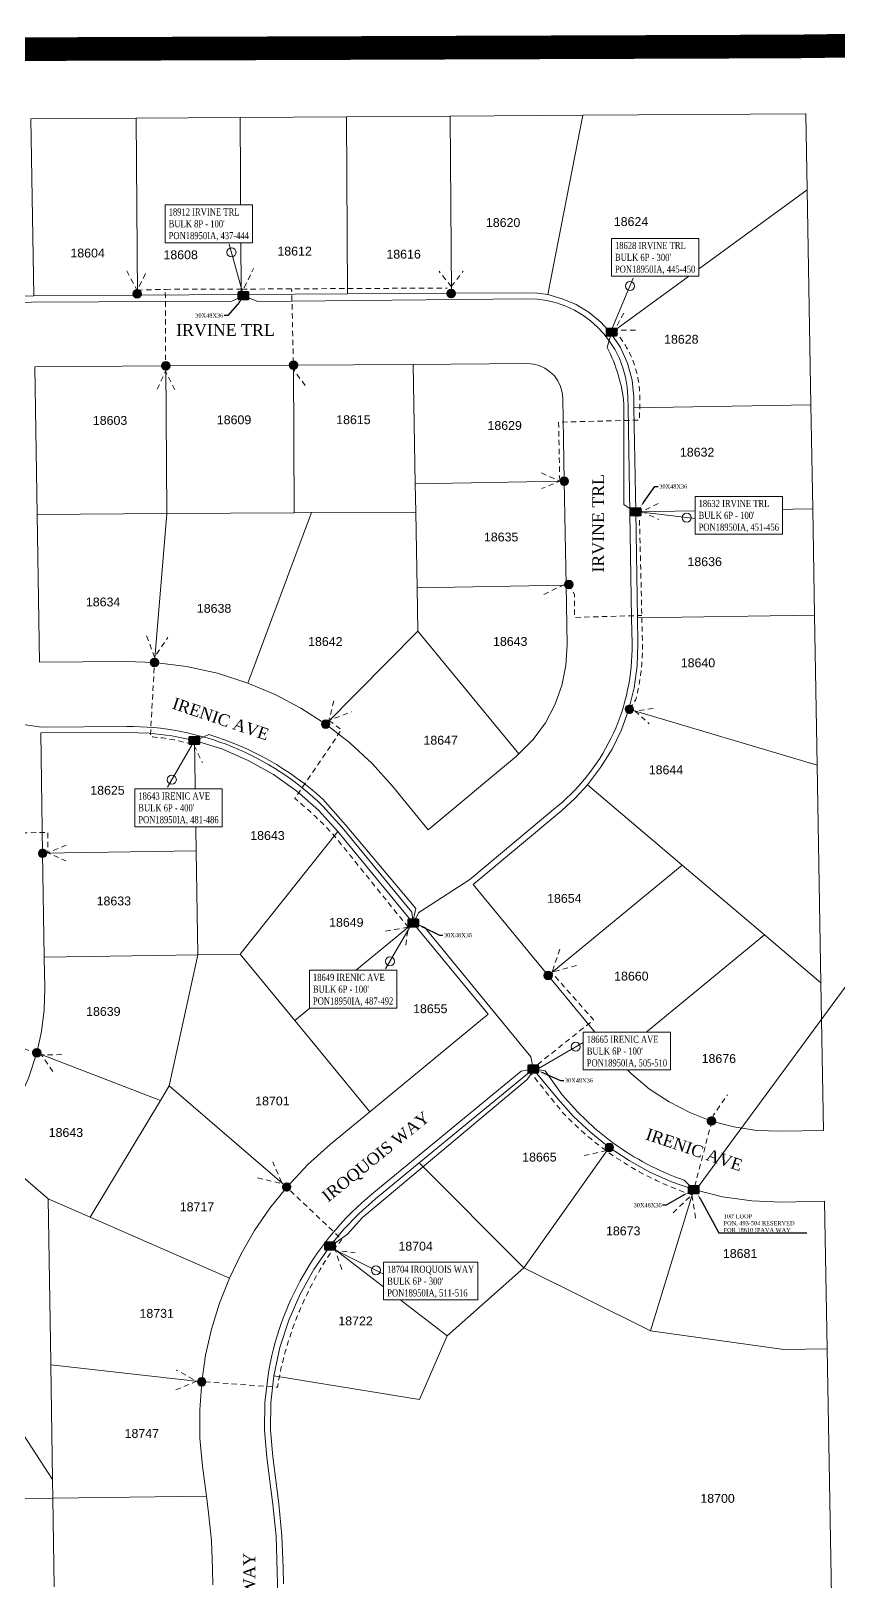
# Model space of a CAD drawing. Header units: feet. Extents: x 865220 to 2821149, y -2240498 to 944432.
# Drawn here: x 2816992 to 2817676, y 940551 to 941864 of the extents above; entities that cross this region are included whole.
import ezdxf
from ezdxf import colors
from ezdxf.entities.mleader import LeaderData, LeaderLine
from ezdxf.enums import TextEntityAlignment as Align
from ezdxf.lldxf.tags import DXFTag
from ezdxf.math import Vec2, Vec3

# ---------------------------------------------------------------- set-up
doc = ezdxf.new("R2010")
doc.units = ezdxf.units.FT
doc.header["$LTSCALE"] = 0.015
doc.header["$MEASUREMENT"] = 0
doc.linetypes.add('DASHED', pattern=[5, 3, -2])
for name, color, linetype in [('288A', 112, '288A'), ('48F', 112, '48F'), ('48G', 112, '48G'), ('Dakota County Addresses', 7, 'Continuous'), ('Dakota County Parcels', 7, 'Continuous'), ('DETAIL', 7, 'Continuous'), ('DROP BURIED', 7, 'DASHED'), ('NOTES', 7, 'Continuous'), ('STREET NAME', 7, 'Continuous'), ('TAIL', 1, 'MST'), ('TELEPHONE STRUCT-PROP', 6, 'Continuous'), ('TERMINALS', 7, 'Continuous')]:
    doc.layers.add(name, color=color, linetype=linetype)
doc.layers.add('RUNNING LINE (UNDERGROUND)', color=10, linetype='Continuous', lineweight=40)
doc.layers.add('WORK BOUNDARY', color=110, linetype='Continuous', lineweight=40)
doc.styles.add('Dimensions 100', font='arial.ttf')
doc.styles.add('Line', font='txt.shx', dxfattribs={"height": 3})
doc.styles.add('SIMPLEX', font='times.ttf', dxfattribs={"width": 0.8})
doc.styles.get("Standard").update_dxf_attribs({"font": 'times.ttf'})
doc.styles.add('Utilities', font='arial.ttf', dxfattribs={"height": 2.5})
tags = doc.linetypes.add('288A', pattern='A,80,-5,["288A",Line,S=1.5,R=0,X=0,Y=-1.5],-24', length=109).pattern_tags.tags
tags[6] = DXFTag(74, 10)
tags = doc.linetypes.add('48F', pattern='A,80,-5,["48F",Line,S=1.5,R=0,X=0,Y=-1.5],-20', length=105).pattern_tags.tags
tags[6] = DXFTag(74, 10)
tags = doc.linetypes.add('48G', pattern='A,80,-5,["48G",Line,S=1.5,R=0,X=0,Y=-1.5],-20', length=105).pattern_tags.tags
tags[6] = DXFTag(74, 10)
tags = doc.linetypes.add('MST', pattern='A,5,-5,5,-5,["TAIL",Line,S=1.5,R=0,X=0,Y=-1.5],-20', length=40).pattern_tags.tags
tags[10] = DXFTag(74, 10)

# ---------------------------------------------------------------- blocks, each defined once
blk = doc.blocks.new('ACMAP_ANN_TEMPLATE_Dakota County Addresses')
at = {"layer": 'Dakota County Addresses', "style": 'Dimensions 100'}
blk.add_attdef('DakotaCountyAddress', text='', height=50, dxfattribs=at).set_placement((0, 0), align=Align.CENTER)
blk = doc.blocks.new('NEW HH')
at = {"ltscale": 40, "true_color": 0xffffff}
h = blk.add_hatch(color=7, dxfattribs=at)
h.dxf.hatch_style = 1
h.paths.add_polyline_path([(-0.061, -0.031, 0.414214), (-0.046, -0.046), (0.046, -0.046, 0.414214), (0.061, -0.031), (0.061, 0.031, 0.414214), (0.046, 0.046), (-0.046, 0.046, 0.414214), (-0.061, 0.031)])
at = {"layer": 'RUNNING LINE (UNDERGROUND)', "color": 6, "lineweight": 0, "const_width": 0.005, "flags": 128}
blk.add_lwpolyline([(-0.061, 0.031), (-0.061, -0.031, 0.414214), (-0.046, -0.046), (0.046, -0.046, 0.414214), (0.061, -0.031), (0.061, 0.031, 0.414214), (0.046, 0.046), (-0.046, 0.046, 0.414214)], format="xyb", close=True, dxfattribs=at)
at = {"layer": 'TELEPHONE STRUCT-PROP', "color": 18, "true_color": 0x000000, "style": 'Utilities'}
blk.add_text('HH', height=0.05, dxfattribs=at).set_placement((0, 0), align=Align.MIDDLE_CENTER)
blk = doc.blocks.new('Proposed FlowerPot')
at = {"lineweight": 5, "ltscale": 100, "true_color": 0xffffff}
h = blk.add_hatch(color=7, dxfattribs=at)
h.dxf.hatch_style = 1
h.paths.add_polyline_path([(-0.06, 0, 0.414214), (0, -0.06, 0.414214), (0.06, 0, 0.414214), (0, 0.06, 0.414214)])
at = {"lineweight": 5, "ltscale": 100}
blk.add_circle((0, 0), 0.0604, dxfattribs=at)
at = {"layer": 'RUNNING LINE (UNDERGROUND)', "color": 6, "lineweight": 5, "const_width": 0.00907, "flags": 128}
blk.add_lwpolyline([(-0.06, 0, -0.414214), (0, 0.06, -0.414214), (0.06, 0, -0.414214), (0, -0.06, -0.414214), (-0.06, 0)], format="xyb", dxfattribs=at)
at = {"color": 18, "linetype": 'ByBlock', "lineweight": 5, "ltscale": 100, "true_color": 0x000000, "style": 'Dimensions 100'}
blk.add_text('F', height=0.0744, dxfattribs=at).set_placement((-0.029, -0.037))
blk = doc.blocks.new('TERMINAL')
at = {"lineweight": 5, "ltscale": 0.5, "flags": 128}
blk.add_lwpolyline([(-0.1, -0.6), (-0.1, 44.8)], dxfattribs=at)
at = {"lineweight": 5, "ltscale": 0.5}
blk.add_circle((-0.1, 37.6), 3.83, dxfattribs=at)

msp = doc.modelspace()

# ---------------------------------------------------------------- linework, layer by layer
at = {"layer": '288A', "lineweight": 5, "ltscale": 50, "flags": 128}
msp.add_lwpolyline([(2816785.2, 939584.2), (2816794.3, 939579.2), (2816834.5, 939579.2), (2816871.5, 939577.7), (2816908.4, 939574.9), (2816945.2, 939570.8), (2816999.5, 939563.8), (2817152.5, 939544.1), (2817159.1, 939543.2), (2817190.4, 939540), (2817221.9, 939538.4), (2817253.4, 939538.5), (2817291, 939540.7), (2817353.6, 939546.4), (2817463.4, 939556.3), (2817498.6, 939558.9), (2817522.7, 939565.7), (2817517.6, 939577.7), (2817514.1, 939785), (2817510.7, 939983.5), (2817510.3, 940027.9), (2817510.7, 940059.6), (2817511, 940068.7), (2817513.3, 940156.7), (2817515.5, 940241.7), (2817517.7, 940329.8, 0.425413), (2817431.7, 940417), (2817400.7, 940416.6), (2817307.1, 940415.5), (2817202.1, 940414.2), (2817200.5, 940549.1), (2817199.2, 940589.6), (2817196.5, 940616.4), (2817191.4, 940656.1), (2817189.5, 940679.3), (2817189.8, 940702.8), (2817192.4, 940725.9, -0.182525), (2817280.3, 940879), (2817406.7, 940983.3), (2817417, 940985.3), (2817415, 940995.4), (2817382.8, 941034.6), (2817325.1, 941104.8), (2817315.6, 941108.9), (2817320, 941117.5), (2817363.3, 941145.3), (2817437.9, 941207.7, 0.226733), (2817500.7, 941344.9), (2817500.3, 941366.7), (2817497.3, 941544.6), (2817497.1, 941553.6, 0.411043), (2817411.6, 941637.1), (2817183.8, 941634.8), (2817171.6, 941639.6)], format="xyb", dxfattribs=at)
at = {"layer": '48F', "lineweight": 5, "ltscale": 50, "flags": 128}
msp.add_lwpolyline([(2817315.4, 941108.6), (2817314.3, 941117.7), (2817255.3, 941189.4), (2817238.7, 941207.6, 0.19832), (2817072.5, 941275), (2817000.5, 941274.5), (2816944.7, 941282.6), (2816947.8, 941088), (2816948.3, 941052.7, -0.417), (2816804.3, 940905.4), (2816774, 940905.2), (2816773.5, 940859.7), (2816768.4, 940850.5)], format="xyb", dxfattribs=at)
at = {"layer": '48G', "lineweight": 5, "ltscale": 50, "flags": 128}
msp.add_lwpolyline([(2817417, 940985.3), (2817427, 940983.6), (2817441.6, 940963.1), (2817454.7, 940948.4), (2817469, 940934.9), (2817484.5, 940922.6, 0.07291), (2817544.8, 940890.8), (2817553, 940882.9)], format="xyb", dxfattribs=at)
at = {"layer": 'Dakota County Parcels', "lineweight": 5}
for p, q in [((2816991.6, 941789.4), (2817080.8, 941790)), ((2816994, 941639.5), (2816991.6, 941789.4)), ((2817080.8, 941790), (2817168.8, 941790.6)), ((2817080.8, 941790), (2817081.7, 941640)), ((2817168.8, 941790.6), (2817258.8, 941791.1)), ((2817168.8, 941790.6), (2817169.7, 941640.6)), ((2817258.8, 941791.1), (2817346.7, 941791.7)), ((2817258.8, 941791.1), (2817259.7, 941641.2)), ((2817346.7, 941791.7), (2817458.9, 941792.4)), ((2817346.7, 941791.7), (2817347.7, 941641.7)), ((2817458.9, 941792.4), (2817429.3, 941640.5)), ((2817458.9, 941792.4), (2817648, 941793.6)), ((2817648, 941793.6), (2817649.1, 941729.3)), ((2817649.1, 941729.3), (2817482.8, 941607.9)), ((2817649.1, 941729.3), (2817652.2, 941547.3)), ((2817169.7, 941640.6), (2817081.7, 941640)), ((2817259.7, 941641.2), (2817169.7, 941640.6)), ((2817347.7, 941641.7), (2817259.7, 941641.2)), ((2817411.6, 941642.1), (2817347.7, 941641.7)), ((2816994, 941639.5), (2816974, 941639.3)), ((2817081.7, 941640), (2816994, 941639.5)), ((2816995, 941579.5), (2817105.8, 941580.2)), ((2816997, 941454.5), (2816995, 941579.5)), ((2817105.8, 941580.2), (2817213.9, 941580.9)), ((2817105.8, 941580.2), (2817106.6, 941455.2)), ((2817213.9, 941580.9), (2817315.3, 941581.5)), ((2817213.9, 941580.9), (2817214.6, 941455.9)), ((2817315.3, 941581.5), (2817411.9, 941582.1)), ((2817315.3, 941581.5), (2817317.1, 941480.4)), ((2817443.3, 941482.6), (2817442.1, 941552.6)), ((2817502.3, 941544.7), (2817502.1, 941553.7)), ((2817652.2, 941547.3), (2817502.3, 941544.7)), ((2817503.8, 941456.7), (2817502.3, 941544.7)), ((2817652.2, 941547.3), (2817653.7, 941459.3)), ((2817317.1, 941480.4), (2817443.3, 941482.6)), ((2817317.1, 941480.4), (2817317.5, 941456.5)), ((2817444.8, 941394.6), (2817443.3, 941482.6)), ((2817229.1, 941456), (2817317.5, 941456.5)), ((2817317.5, 941456.5), (2817318.6, 941392.4)), ((2817653.7, 941459.3), (2817503.8, 941456.7)), ((2817505.3, 941366.8), (2817503.8, 941456.7)), ((2817653.7, 941459.3), (2817655.3, 941369.3)), ((2816997, 941454.5), (2817106.6, 941455.2)), ((2816998.9, 941329.5), (2816997, 941454.5)), ((2817106.6, 941455.2), (2817096.3, 941329.1)), ((2817106.6, 941455.2), (2817214.6, 941455.9)), ((2817229.1, 941456), (2817175.3, 941311.7)), ((2817214.6, 941455.9), (2817229.1, 941456)), ((2817318.6, 941392.4), (2817444.8, 941394.6)), ((2817318.6, 941392.4), (2817319.2, 941355.7)), ((2817445.7, 941344), (2817444.8, 941394.6)), ((2817655.3, 941369.3), (2817505.3, 941366.8)), ((2817505.7, 941345), (2817505.3, 941366.8)), ((2817655.3, 941369.3), (2817657.5, 941242.3)), ((2817319.2, 941355.7), (2817241.2, 941276.9)), ((2817404.8, 941251.7), (2817319.2, 941355.7)), ((2817072.1, 941330), (2816998.9, 941329.5)), ((2817096.3, 941329.1), (2817072.1, 941330)), ((2817657.5, 941242.3), (2817497.9, 941289.5)), ((2817072.5, 941270), (2816999.9, 941269.5)), ((2817001.5, 941167.6), (2816999.9, 941269.5)), ((2817131.5, 941169.6), (2817130, 941263.1)), ((2817328.1, 941187.5), (2817402.7, 941249.9)), ((2817404.8, 941251.7), (2817402.7, 941249.9)), ((2817657.5, 941242.3), (2817660.6, 941058)), ((2817297.9, 941224.3), (2817328.1, 941187.5)), ((2817463, 941225.6), (2817543.2, 941157.6)), ((2817366.2, 941141.2), (2817441.1, 941203.8)), ((2817251.5, 941186.2), (2817168.7, 941082.2)), ((2817251.5, 941186.2), (2817315.4, 941108.6)), ((2817001.5, 941167.6), (2817131.5, 941169.6)), ((2817132.9, 941081.7), (2817131.5, 941169.6)), ((2817001.5, 941167.6), (2817002.9, 941079.6)), ((2817429.6, 941064.2), (2817543.1, 941157.6)), ((2817543.1, 941157.6), (2817543.2, 941157.6)), ((2817543.1, 941157.6), (2817612.9, 941098.5)), ((2817429.6, 941064.2), (2817366.2, 941141.2)), ((2817215, 941026), (2817315.4, 941108.6)), ((2817315.4, 941108.6), (2817378.9, 941031.4)), ((2817612.9, 941098.5), (2817486.8, 940994.7)), ((2817612.9, 941098.5), (2817660.6, 941058)), ((2817002.9, 941079.6), (2817132.9, 941081.7)), ((2817002.9, 941079.6), (2817003.3, 941053.5)), ((2817132.9, 941081.7), (2817108.7, 940970.9)), ((2817168.7, 941082.2), (2817132.9, 941081.7)), ((2817168.7, 941082.2), (2817215, 941026)), ((2817429.6, 941064.2), (2817484.1, 940998)), ((2817660.6, 941058), (2817662.8, 940933)), ((2817215, 941026), (2817278.5, 940948.8)), ((2817278.5, 940948.8), (2817378.9, 941031.4)), ((2817101.2, 940958.4), (2816996.6, 940998.7)), ((2817484.1, 940998), (2817486.8, 940994.7)), ((2817320.5, 940905.6), (2817417, 940985)), ((2817417, 940985), (2817437.8, 940959.9)), ((2817108.7, 940970.9), (2817101.2, 940958.4)), ((2817108.7, 940970.9), (2817208.2, 940885.1)), ((2817101.2, 940958.4), (2817041.7, 940859.6)), ((2817245.4, 940921.5), (2817278.5, 940948.8)), ((2817626.2, 940932.4), (2817662.8, 940933)), ((2817006.1, 940875.2), (2816954.7, 940919.7)), ((2817409.1, 940816.7), (2817481.4, 940918.6)), ((2817283.5, 940875.1), (2817320.5, 940905.6)), ((2817409.1, 940816.7), (2817320.5, 940905.6)), ((2817516.4, 940763.3), (2817553, 940882.9)), ((2817006.1, 940875.2), (2817041.7, 940859.6)), ((2817008.3, 940736.8), (2817006.1, 940875.2)), ((2817627.2, 940872.4), (2817663.8, 940873.1)), ((2817663.8, 940873.1), (2817666, 940748.1)), ((2817041.7, 940859.6), (2817159.7, 940808.1)), ((2816878.5, 940838.7), (2817009.9, 940637.5)), ((2817344, 940759.1), (2817244.9, 940835.2)), ((2817344, 940759.1), (2817409.1, 940816.7)), ((2817409.1, 940816.7), (2817516.4, 940763.3)), ((2817516.4, 940763.3), (2817629.3, 940747.5)), ((2817197.4, 940725.3), (2817202.5, 940749.4)), ((2817320.7, 940705.2), (2817344, 940759.1)), ((2817629.3, 940747.5), (2817666, 940748.1)), ((2817008.4, 940734.6), (2817008.3, 940736.8)), ((2817008.4, 940734.6), (2817136.2, 940720.2)), ((2817009.9, 940637.5), (2817008.4, 940734.6)), ((2817320.7, 940705.2), (2817197.4, 940725.3)), ((2817201.5, 940617), (2817196.4, 940656.6)), ((2817140.2, 940623.4), (2817136.9, 940648.9)), ((2817010.2, 940621.8), (2817009.9, 940637.5)), ((2816882.7, 940620.3), (2817010.2, 940621.8)), ((2817010.2, 940621.8), (2817140.2, 940623.4)), ((2817010.2, 940621.8), (2817011.4, 940546.8)), ((2817142, 940609.2), (2817140.2, 940623.4)), ((2817145.3, 940562), (2817145.5, 940548.5)), ((2817205.3, 940562.7), (2817205.5, 940549.2))]:
    msp.add_line(p, q, dxfattribs=at)
for points in [[(2817411.6, 941642.1), (2817420.5, 941641.7), (2817429.3, 941640.5)], [(2817429.3, 941640.5), (2817441.6, 941637.1), (2817453.4, 941632.1), (2817464.3, 941625.5), (2817474.2, 941617.3), (2817482.8, 941607.9)], [(2817482.8, 941607.9), (2817490.9, 941595.7), (2817496.9, 941582.4), (2817500.7, 941568.2), (2817502.1, 941553.7)], [(2817411.9, 941582.1), (2817417.1, 941581.7), (2817422.1, 941580.4), (2817426.9, 941578.3), (2817431.1, 941575.3), (2817434.9, 941571.7), (2817437.9, 941567.5), (2817440.2, 941562.8), (2817441.6, 941557.8), (2817442.1, 941552.6)], [(2817445.7, 941344), (2817444.7, 941326.7), (2817441.3, 941309.7), (2817435.4, 941293.3), (2817427.3, 941278), (2817417, 941264), (2817404.8, 941251.7)], [(2817505.7, 941345), (2817505, 941326.3), (2817502.4, 941307.7), (2817497.9, 941289.5)], [(2817175.3, 941311.7), (2817149.6, 941320), (2817123.2, 941325.8), (2817096.3, 941329.1)], [(2817241.2, 941276.9), (2817220.3, 941290.4), (2817198.3, 941302), (2817175.3, 941311.7)], [(2817497.9, 941289.5), (2817491.7, 941272.2), (2817483.7, 941255.7), (2817474.1, 941240.1), (2817463, 941225.6)], [(2817297.9, 941224.3), (2817280.6, 941243.5), (2817261.6, 941261.1), (2817241.2, 941276.9)], [(2817130, 941263.1), (2817111, 941267), (2817091.8, 941269.3), (2817072.5, 941270)], [(2817251.5, 941186.2), (2817235.1, 941204.1), (2817216.8, 941220.3), (2817196.9, 941234.4), (2817175.7, 941246.3), (2817153.3, 941255.9), (2817130, 941263.1)], [(2817463, 941225.6), (2817452.6, 941214.2), (2817441.1, 941203.8)], [(2816996.6, 940998.7), (2817000.5, 941016.8), (2817002.8, 941035.1), (2817003.3, 941053.5)], [(2816996.6, 940998.7), (2816989.5, 940977.3), (2816980.1, 940956.8), (2816968.5, 940937.5), (2816954.7, 940919.7)], [(2817486.8, 940994.7), (2817500.5, 940980.6), (2817515.6, 940968), (2817532.1, 940957.1), (2817549.6, 940948.1), (2817567.9, 940941), (2817587, 940936), (2817606.5, 940933.1), (2817626.2, 940932.4)], [(2817437.8, 940959.9), (2817451.1, 940944.9), (2817465.7, 940931.2), (2817481.4, 940918.6)], [(2817208.2, 940885.1), (2817226, 940904.1), (2817245.4, 940921.5)], [(2817481.4, 940918.6), (2817498.1, 940907.5), (2817515.7, 940897.7), (2817534, 940889.5), (2817553, 940882.9)], [(2817159.7, 940808.1), (2817169.6, 940828.7), (2817181, 940848.4), (2817193.9, 940867.3), (2817208.2, 940885.1)], [(2817553, 940882.9), (2817577.3, 940876.8), (2817602.1, 940873.3), (2817627.2, 940872.4)], [(2817244.9, 940835.2), (2817256.7, 940849.5), (2817269.6, 940862.8), (2817283.5, 940875.1)], [(2817202.5, 940749.4), (2817209.9, 940772.3), (2817219.5, 940794.4), (2817231.2, 940815.4), (2817244.9, 940835.2)], [(2817144.6, 940764.9), (2817151.3, 940786.8), (2817159.7, 940808.1)], [(2817136.2, 940720.2), (2817139.5, 940742.7), (2817144.6, 940764.9)], [(2817673.1, 940334.4), (2817671.1, 940449.2), (2817669.8, 940522.8), (2817666, 940748.1)], [(2817196.4, 940656.6), (2817194.5, 940679.5), (2817194.8, 940702.5), (2817197.4, 940725.3)], [(2817136.9, 940648.9), (2817134.7, 940672.6), (2817134.5, 940696.4), (2817136.2, 940720.2)], [(2817205.3, 940562.7), (2817204.2, 940589.9), (2817201.5, 940617)], [(2817145.3, 940562), (2817144.4, 940585.7), (2817142, 940609.2)]]:
    msp.add_lwpolyline(points, dxfattribs=at)
at = {"layer": 'DROP BURIED', "lineweight": 5, "ltscale": 100, "flags": 128}
for points in [[(2817072.8, 941660.6), (2817081.6, 941644.1), (2817089.5, 941660.2)], [(2817172.2, 941646.4), (2817180.1, 941662.5)], [(2817347.6, 941647.3), (2817337.3, 941660.3)], [(2817347.6, 941647.3), (2817357.7, 941660.4)], [(2817081.7, 941644.4), (2817105.4, 941645)], [(2817170.1, 941645.2), (2817105.4, 941645), (2817105.6, 941575.7)], [(2817170.1, 941645.2), (2817344.1, 941646.1)], [(2817223.8, 941563.5), (2817214, 941577.2), (2817212.4, 941645.4)], [(2817503.6, 941610.4), (2817485.7, 941610.4), (2817494.7, 941626.5)], [(2817098.6, 941560.4), (2817105.6, 941575.7), (2817113.7, 941559.6)], [(2817424, 941489.7), (2817439.3, 941482.6), (2817424.4, 941476.4)], [(2817522.8, 941463.7), (2817508.9, 941456.9), (2817523.5, 941450.2)], [(2817443.5, 941395.2), (2817424.2, 941385.9)], [(2817447.1, 941395.2), (2817451.8, 941386.6), (2817451.8, 941367.3), (2817509, 941368.9)], [(2817089.6, 941351.7), (2817096.3, 941333.5), (2817107.5, 941350.3)], [(2817248.2, 941296.7), (2817243.9, 941280), (2817263.1, 941287.4)], [(2817518.6, 941290.3), (2817503.3, 941287.8), (2817515.3, 941277.2)], [(2817129.8, 941258.9), (2817136.8, 941244.3)], [(2816940.7, 941089), (2816937.5, 941097.2), (2816937.1, 941184.1), (2817006, 941185.3), (2817005.8, 941168)], [(2817021.5, 941174.4), (2817005.8, 941168), (2817021.1, 941161.2)], [(2817311.1, 941105), (2817290.3, 941101.5)], [(2816941.6, 941085.6), (2816939.2, 941079.5), (2816938.5, 941043.2), (2816935, 941020), (2817000.4, 940997.1)], [(2817439.6, 941086.4), (2817432.9, 941067), (2817453.9, 941072.6)], [(2817420.8, 940988.9), (2817468.1, 941026.6), (2817433.3, 941065.9)], [(2817010.2, 940983), (2817000.3, 940997), (2817017.8, 940997.2)], [(2817183.5, 940892.9), (2817204.2, 940888), (2817196.5, 940906.5)], [(2817479.1, 940916), (2817459.8, 940911.6)], [(2817211.3, 940882), (2817255, 940840.6), (2817249.6, 940834)], [(2817254.8, 940815.4), (2817249.4, 940831.5), (2817266.3, 940829.4)], [(2817114.3, 940713.3), (2817132.1, 940720.8), (2817114.6, 940730.2)]]:
    msp.add_lwpolyline(points, dxfattribs=at)
for points in [[(2817485.7, 941610.4, -0.184759), (2817507.3, 941552.4), (2817507, 941534.3), (2817438.5, 941532.6), (2817439.4, 941482.6)], [(2817503.5, 941456.3), (2817507, 941450), (2817509.5, 941346.1, -0.065182), (2817504, 941297.8), (2817498.4, 941289.4)], [(2817096, 941324.7), (2817092.7, 941266.3, -0.049238), (2817124.9, 941260.7)], [(2817243.9, 941280), (2817254.6, 941272.2), (2817215, 941214, -0.038796), (2817248.7, 941182.2), (2817311.1, 941105), (2817308.7, 941087.4)], [(2817131.6, 940720.7), (2817200.3, 940715.7, -0.107631), (2817247.1, 940832.1)]]:
    msp.add_lwpolyline(points, format="xyb", dxfattribs=at)
at = {"layer": 'NOTES', "color": 5, "lineweight": 5, "ltscale": 50, "flags": 128}
msp.add_lwpolyline([(2817813.5, 941234), (2817557.6, 940886.4)], dxfattribs=at)
at = {"layer": 'TAIL', "lineweight": 5, "ltscale": 50, "flags": 128}
for points in [[(2817171.6, 941639.6), (2817161.7, 941634.9), (2816878.8, 941633.6), (2816864.2, 941638.7)], [(2817245.8, 940835.4), (2817259.4, 940845), (2817272.5, 940859.4), (2817411.8, 940976), (2817417.7, 940984.6)]]:
    msp.add_lwpolyline(points, dxfattribs=at)
msp.add_lwpolyline([(2817503.2, 941456.3), (2817493.8, 941463), (2817493.8, 941548, 0.095101), (2817479.6, 941595.8), (2817483, 941607.5)], format="xyb", dxfattribs=at)
at = {"layer": 'WORK BOUNDARY', "lineweight": 100, "const_width": 20}
msp.add_lwpolyline([(2817712.4, 940436.2), (2817712.4, 940737.6), (2818577.6, 940734.8), (2818625.4, 940971.1), (2819049, 940956.5), (2819161.3, 941044), (2819296.5, 941514.3), (2819391.1, 941813.9), (2818635.9, 941864.9), (2817638.1, 941850.6), (2816274.2, 941845.8), (2816268.5, 941081.9), (2813842, 941062.6)], dxfattribs=at)

# ---------------------------------------------------------------- block references
at = {"lineweight": 5}
for name, p, xscale, yscale, zscale in [('Proposed FlowerPot', (2817081.5, 941641.2), 60, 60, 30), ('NEW HH', (2817171.6, 941639.6), 80, 80, 40), ('Proposed FlowerPot', (2817347.5, 941641.5), 60, 60, 30), ('NEW HH', (2817483.3, 941608.8), 80, 80, 40), ('Proposed FlowerPot', (2817105.8, 941580.2), 60, 60, 30), ('Proposed FlowerPot', (2817213.9, 941580.9), 60, 60, 30), ('Proposed FlowerPot', (2817443.3, 941482.6), 60, 60, 30), ('NEW HH', (2817503.8, 941456.7), 80, 80, 40), ('Proposed FlowerPot', (2817447.1, 941395.2), 60, 60, 30), ('Proposed FlowerPot', (2817096.3, 941329.1), 60, 60, 30), ('Proposed FlowerPot', (2817498.4, 941289.5), 60, 60, 30), ('Proposed FlowerPot', (2817241.2, 941276.9), 60, 60, 30), ('NEW HH', (2817130, 941263.1), 80, 80, 40), ('Proposed FlowerPot', (2817001.5, 941167.6), 60, 60, 30), ('NEW HH', (2817315.4, 941108.6), 80, 80, 40), ('Proposed FlowerPot', (2817429.6, 941064.2), 60, 60, 30), ('Proposed FlowerPot', (2816996.6, 940998.7), 60, 60, 30), ('NEW HH', (2817417, 940985), 80, 80, 40), ('Proposed FlowerPot', (2817567.9, 940941), 60, 60, 30), ('Proposed FlowerPot', (2817481.4, 940918.6), 60, 60, 30), ('Proposed FlowerPot', (2817208.2, 940885.1), 60, 60, 30), ('NEW HH', (2817553, 940882.9), 80, 80, 40), ('NEW HH', (2817244.9, 940835.2), 80, 80, 40), ('Proposed FlowerPot', (2817136.2, 940720.2), 60, 60, 30)]:
    msp.add_blockref(name, p, dxfattribs=dict(at, xscale=xscale, yscale=yscale, zscale=zscale))
at = {"layer": 'Dakota County Addresses', "lineweight": 5, "xscale": 0.15, "yscale": 0.15, "zscale": 0.15}
for p, values in [((2817499.8, 941698.6), {'DakotaCountyAddress': '18624'}), ((2817391.5, 941697.8), {'DakotaCountyAddress': '18620'}), ((2817214.9, 941673.6), {'DakotaCountyAddress': '18612'}), ((2817039.6, 941672), {'DakotaCountyAddress': '18604'}), ((2817307.2, 941671), {'DakotaCountyAddress': '18616'}), ((2817542.4, 941599), {'DakotaCountyAddress': '18628'}), ((2817058.6, 941530.3), {'DakotaCountyAddress': '18603'}), ((2817163.6, 941530.8), {'DakotaCountyAddress': '18609'}), ((2817264.7, 941530.9), {'DakotaCountyAddress': '18615'}), ((2817392.8, 941526), {'DakotaCountyAddress': '18629'}), ((2817555.8, 941503.4), {'DakotaCountyAddress': '18632'}), ((2817389.8, 941431.6), {'DakotaCountyAddress': '18635'}), ((2817562.2, 941410.7), {'DakotaCountyAddress': '18636'}), ((2817052.7, 941376.6), {'DakotaCountyAddress': '18634'}), ((2817146.7, 941371.2), {'DakotaCountyAddress': '18638'}), ((2817240.9, 941343.1), {'DakotaCountyAddress': '18642'}), ((2817397.5, 941343.2), {'DakotaCountyAddress': '18643'}), ((2817556.5, 941325.1), {'DakotaCountyAddress': '18640'}), ((2817338.6, 941259.6), {'DakotaCountyAddress': '18647'}), ((2817529.4, 941234.5), {'DakotaCountyAddress': '18644'}), ((2817056.4, 941217.2), {'DakotaCountyAddress': '18625'}), ((2817191.9, 941178.9), {'DakotaCountyAddress': '18643'}), ((2817061.8, 941123.5), {'DakotaCountyAddress': '18633'}), ((2817443.3, 941125.7), {'DakotaCountyAddress': '18654'}), ((2817258.7, 941105.4), {'DakotaCountyAddress': '18649'}), ((2817500.1, 941059.9), {'DakotaCountyAddress': '18660'}), ((2817052.9, 941030), {'DakotaCountyAddress': '18639'}), ((2817329.8, 941032.3), {'DakotaCountyAddress': '18655'}), ((2817574.2, 940990.1), {'DakotaCountyAddress': '18676'}), ((2817196.1, 940954.2), {'DakotaCountyAddress': '18701'}), ((2817021.2, 940927.5), {'DakotaCountyAddress': '18643'}), ((2817422.2, 940906.7), {'DakotaCountyAddress': '18665'}), ((2817132.2, 940864.6), {'DakotaCountyAddress': '18717'}), ((2817493.2, 940844.2), {'DakotaCountyAddress': '18673'}), ((2817317.4, 940831.3), {'DakotaCountyAddress': '18704'}), ((2817592.2, 940825.1), {'DakotaCountyAddress': '18681'}), ((2817098.1, 940774.4), {'DakotaCountyAddress': '18731'}), ((2817266.5, 940768), {'DakotaCountyAddress': '18722'}), ((2817085.5, 940672.8), {'DakotaCountyAddress': '18747'}), ((2817573.1, 940617.8), {'DakotaCountyAddress': '18700'})]:
    msp.add_blockref('ACMAP_ANN_TEMPLATE_Dakota County Addresses', p, dxfattribs=at).add_auto_attribs(values)
at = {"layer": 'TERMINALS', "lineweight": 5, "ltscale": 0.5, "xscale": -1}
for p, rotation in [((2817171.3, 941640.1), 15.3551378466626), ((2817484.2, 941613.2), 337.1329573776446), ((2817509.6, 941456.3), 263.2053322892961), ((2817129.8, 941262.4), 150), ((2817250.1, 940831.5), 243.5957876941006)]:
    msp.add_blockref('TERMINAL', p, dxfattribs=dict(at, rotation=rotation))

# ---------------------------------------------------------------- texts
at = {"layer": 'STREET NAME', "lineweight": 5, "ltscale": 40, "insert": (2817114.6, 941615.6), "char_height": 10, "attachment_point": 1}
msp.add_mtext('IRVINE TRL', dxfattribs=at)
at = {"layer": 'STREET NAME', "lineweight": 5, "ltscale": 40, "char_height": 10, "attachment_point": 1}
for s, insert, rotation in [('IRVINE TRL', (2817467, 941405.2), 90), ('IRENIC AVE', (2817113.6, 941299.8), 341.2973), ('IROQUOIS WAY', (2817236.9, 940879.6), 38.9006), ('IRENIC AVE', (2817514.6, 940935.1), 341.2973), ('IROQUOIS WAY', (2817171.6, 940463.3), 90)]:
    msp.add_mtext(s, dxfattribs=dict(at, insert=insert, rotation=rotation))

# ---------------------------------------------------------------- next in the draw order: texts
at = {"layer": 'TERMINALS', "color": 244, "lineweight": 5, "ltscale": 0.5, "true_color": 0x991b1e, "insert": (2817108.2, 941713.5), "char_height": 6, "attachment_point": 1, "style": 'SIMPLEX', "bg_fill": 19, "box_fill_scale": 1.5, "bg_fill_color": 256, "bg_fill_transparency": 0}
msp.add_mtext("18912 IRVINE TRL\\PBULK 8P - 100'\\PPON18950IA, 437-444", dxfattribs=at)
at = {"layer": 'TERMINALS', "lineweight": 5, "ltscale": 0.5, "char_height": 6, "attachment_point": 1, "style": 'SIMPLEX', "bg_fill": 19, "box_fill_scale": 1.5, "bg_fill_color": 256, "bg_fill_transparency": 0}
for s, insert in [("18628 IRVINE TRL\\PBULK 6P - 300'\\PPON18950IA, 445-450", (2817486.2, 941685.1)), ("18632 IRVINE TRL\\PBULK 6P - 100'\\PPON18950IA, 451-456", (2817557, 941466.7)), ("18643 IRENIC AVE\\PBULK 6P - 400'\\PPON18950IA, 481-486", (2817082.5, 941219.1)), ("18665 IRENIC AVE\\PBULK 6P - 100'\\PPON18950IA, 505-510", (2817462.3, 941013.2)), ("18704 IROQUOIS WAY\\PBULK 6P - 300'\\PPON18950IA, 511-516", (2817293.3, 940818.5))]:
    msp.add_mtext(s, dxfattribs=dict(at, insert=insert))

# ---------------------------------------------------------------- next in the draw order: leaders
at = {"layer": 'DETAIL', "lineweight": 5, "ltscale": 5}
ml = msp.add_multileader_mtext('Standard', dxfattribs=at)
ml.set_content('30X48X36', color=256)
ml.set_leader_properties()
ml.build(insert=Vec2(0, 0))
ml.multileader.update_dxf_attribs({"has_text_frame": 1, "text_left_attachment_type": 2, "text_right_attachment_type": 2, "dogleg_length": 3})
ctx = ml.context
ctx.base_point, ctx.char_height, ctx.landing_gap_size, ctx.plane_origin = Vec3(2817129.8, 941622.8), 3.5, 1.5, Vec3(2817148.9, 941645.8)
ctx.left_attachment, ctx.right_attachment, ctx.text_align_type = 2, 2, 1
notes = []
notes.append((ctx, [(0, (1, 1, 0), (2817158.3, 941622.8), (-1, 0), 3, [(0, [(2817170.5, 941637)], 0, [])])]))
ctx.mtext.insert, ctx.mtext.alignment, ctx.mtext.flow_direction = Vec3(2817142.6, 941624.6), 2, 5
ctx.mtext.has_bg_fill, ctx.mtext.bg_color, ctx.mtext.bg_scale_factor, ctx.mtext.bg_transparency, ctx.mtext.use_window_bg_color = 1, -1027028792, 1.5, 0, 1
ml = msp.add_multileader_mtext('Standard', dxfattribs=at)
ml.set_content("100' LOOP\\PPON, 493-504 RESERVED FOR 18610 IPAVA WAY", color=256)
ml.set_leader_properties()
ml.build(insert=Vec2(0, 0))
ml.multileader.update_dxf_attribs({"text_left_attachment_type": 5, "text_right_attachment_type": 5, "dogleg_length": 3})
ctx = ml.context
ctx.base_point, ctx.char_height, ctx.landing_gap_size, ctx.plane_origin = Vec3(2817577.2, 940846.2), 3.5, 1, Vec3(2817687.3, 940845.9)
ctx.left_attachment, ctx.right_attachment = 5, 5
notes.append((ctx, [(1, (1, 1, 0), (2817574.2, 940846.2), (1, 0), 3, [(0, [(2817556.4, 940878.8)], 0, [])])]))
ctx.mtext.insert, ctx.mtext.width, ctx.mtext.defined_height, ctx.mtext.flow_direction = Vec3(2817578.2, 940862.1), 69.779, 19.2, 5
ctx.mtext.has_bg_fill, ctx.mtext.bg_color, ctx.mtext.bg_scale_factor, ctx.mtext.bg_transparency, ctx.mtext.use_window_bg_color = 1, -1027028792, 1.5, 0, 1
for ctx, leaders in notes:
    for number, flags, end, landing, length, lines in leaders:
        leader = LeaderData()
        leader.index, (leader.has_last_leader_line, leader.has_dogleg_vector, leader.attachment_direction) = number, flags
        leader.last_leader_point, leader.dogleg_vector, leader.dogleg_length = Vec3(end), Vec3(landing), length
        for number, points, colour, breaks in lines:
            line = LeaderLine()
            line.index, line.vertices, line.color, line.breaks = number, Vec3.list(points), colors.encode_raw_color(colour), breaks
            leader.lines.append(line)
        ctx.leaders.append(leader)

# ---------------------------------------------------------------- next in the draw order: linework, layer by layer
at = {"layer": 'DROP BURIED', "lineweight": 5, "ltscale": 100, "flags": 128}
msp.add_lwpolyline([(2817551.8, 940878.4, -0.122625), (2817442.2, 940947.8), (2817415.3, 940981.1)], format="xyb", dxfattribs=at)
for points in [[(2817551.8, 940878.4), (2817569.6, 940946.1), (2817581.4, 940963.1)], [(2817535.5, 940863.3), (2817551.3, 940878.6), (2817554.8, 940857.1)]]:
    msp.add_lwpolyline(points, dxfattribs=at)
at = {"layer": 'TAIL', "lineweight": 5, "ltscale": 50, "flags": 128}
msp.add_lwpolyline([(2817129.1, 941262.1), (2817142.2, 941268.1, -0.113332), (2817238.9, 941213.3), (2817258.1, 941191.7), (2817317.5, 941121), (2817315, 941109.6)], format="xyb", dxfattribs=at)

# ---------------------------------------------------------------- next in the draw order: block references
at = {"layer": 'Dakota County Addresses', "lineweight": 5, "xscale": 0.15, "yscale": 0.15, "zscale": 0.15}
msp.add_blockref('ACMAP_ANN_TEMPLATE_Dakota County Addresses', (2817118.4, 941670.5), dxfattribs=at).add_auto_attribs({'DakotaCountyAddress': '18608'})

# ---------------------------------------------------------------- next in the draw order: leaders
at = {"layer": 'DETAIL', "lineweight": 5, "ltscale": 5}
ml = msp.add_multileader_mtext('Standard', dxfattribs=at)
ml.set_content('30X48X36', color=256)
ml.set_leader_properties()
ml.build(insert=Vec2(0, 0))
ml.multileader.update_dxf_attribs({"has_text_frame": 1, "text_left_attachment_type": 2, "text_right_attachment_type": 2, "dogleg_length": 3})
ctx = ml.context
ctx.base_point, ctx.char_height, ctx.landing_gap_size, ctx.plane_origin = Vec3(2817522.9, 941478.1), 3.5, 1.5, Vec3(2817543.6, 941502.2)
ctx.left_attachment, ctx.right_attachment, ctx.text_align_type = 2, 2, 1
notes = []
notes.append((ctx, [(1, (1, 1, 0), (2817519.9, 941478.1), (1, 0), 3, [(0, [(2817508.2, 941461.3)], 0, [])])]))
ctx.mtext.insert, ctx.mtext.alignment, ctx.mtext.flow_direction = Vec3(2817535.6, 941479.9), 2, 5
ctx.mtext.has_bg_fill, ctx.mtext.bg_color, ctx.mtext.bg_scale_factor, ctx.mtext.bg_transparency, ctx.mtext.use_window_bg_color = 1, -1027028792, 1.5, 0, 1
for ctx, leaders in notes:
    for number, flags, end, landing, length, lines in leaders:
        leader = LeaderData()
        leader.index, (leader.has_last_leader_line, leader.has_dogleg_vector, leader.attachment_direction) = number, flags
        leader.last_leader_point, leader.dogleg_vector, leader.dogleg_length = Vec3(end), Vec3(landing), length
        for number, points, colour, breaks in lines:
            line = LeaderLine()
            line.index, line.vertices, line.color, line.breaks = number, Vec3.list(points), colors.encode_raw_color(colour), breaks
            leader.lines.append(line)
        ctx.leaders.append(leader)

# ---------------------------------------------------------------- next in the draw order: leaders
ml = msp.add_multileader_mtext('Standard', dxfattribs=at)
ml.set_content('30X48X36', color=256)
ml.set_leader_properties()
ml.build(insert=Vec2(0, 0))
ml.multileader.update_dxf_attribs({"has_text_frame": 1, "text_left_attachment_type": 2, "text_right_attachment_type": 2, "dogleg_length": 3})
ctx = ml.context
ctx.base_point, ctx.char_height, ctx.landing_gap_size, ctx.plane_origin = Vec3(2817340.5, 941098.4), 3.5, 1.5, Vec3(2817362.7, 941132.3)
ctx.left_attachment, ctx.right_attachment, ctx.text_align_type = 2, 2, 1
notes = []
notes.append((ctx, [(1, (1, 1, 0), (2817337.5, 941098.4), (1, 0), 3, [(0, [(2817320.2, 941106.8)], 0, [])])]))
ctx.mtext.insert, ctx.mtext.alignment, ctx.mtext.flow_direction = Vec3(2817353.3, 941100.1), 2, 5
ctx.mtext.has_bg_fill, ctx.mtext.bg_color, ctx.mtext.bg_scale_factor, ctx.mtext.bg_transparency, ctx.mtext.use_window_bg_color = 1, -1027028792, 1.5, 0, 1
ml = msp.add_multileader_mtext('Standard', dxfattribs=at)
ml.set_content('30X48X36', color=256)
ml.set_leader_properties()
ml.build(insert=Vec2(0, 0))
ml.multileader.update_dxf_attribs({"has_text_frame": 1, "text_left_attachment_type": 2, "text_right_attachment_type": 2, "dogleg_length": 3})
ctx = ml.context
ctx.base_point, ctx.char_height, ctx.landing_gap_size, ctx.plane_origin = Vec3(2817443, 940975.3), 3.5, 1.5, Vec3(2817468.6, 941011.7)
ctx.left_attachment, ctx.right_attachment, ctx.text_align_type = 2, 2, 1
notes.append((ctx, [(1, (1, 1, 0), (2817440, 940975.3), (1, 0), 3, [(0, [(2817422.2, 940983.1)], 0, [])])]))
ctx.mtext.insert, ctx.mtext.alignment, ctx.mtext.flow_direction = Vec3(2817455.7, 940977.1), 2, 5
ctx.mtext.has_bg_fill, ctx.mtext.bg_color, ctx.mtext.bg_scale_factor, ctx.mtext.bg_transparency, ctx.mtext.use_window_bg_color = 1, -1027028792, 1.5, 0, 1
ml = msp.add_multileader_mtext('Standard', dxfattribs=at)
ml.set_content('30X48X36', color=256)
ml.set_leader_properties()
ml.build(insert=Vec2(0, 0))
ml.multileader.update_dxf_attribs({"has_text_frame": 1, "text_left_attachment_type": 2, "text_right_attachment_type": 2, "dogleg_length": 3})
ctx = ml.context
ctx.base_point, ctx.char_height, ctx.landing_gap_size, ctx.plane_origin = Vec3(2817501.1, 940869.7), 3.5, 1.5, Vec3(2817524.8, 940894.1)
ctx.left_attachment, ctx.right_attachment, ctx.text_align_type = 2, 2, 1
notes.append((ctx, [(0, (1, 1, 0), (2817529.6, 940869.7), (-1, 0), 3, [(0, [(2817547.7, 940880.2)], 0, [])])]))
ctx.mtext.insert, ctx.mtext.alignment, ctx.mtext.flow_direction = Vec3(2817513.9, 940871.5), 2, 5
ctx.mtext.has_bg_fill, ctx.mtext.bg_color, ctx.mtext.bg_scale_factor, ctx.mtext.bg_transparency, ctx.mtext.use_window_bg_color = 1, -1027028792, 1.5, 0, 1
for ctx, leaders in notes:
    for number, flags, end, landing, length, lines in leaders:
        leader = LeaderData()
        leader.index, (leader.has_last_leader_line, leader.has_dogleg_vector, leader.attachment_direction) = number, flags
        leader.last_leader_point, leader.dogleg_vector, leader.dogleg_length = Vec3(end), Vec3(landing), length
        for number, points, colour, breaks in lines:
            line = LeaderLine()
            line.index, line.vertices, line.color, line.breaks = number, Vec3.list(points), colors.encode_raw_color(colour), breaks
            leader.lines.append(line)
        ctx.leaders.append(leader)

# ---------------------------------------------------------------- next in the draw order: block references
at = {"layer": 'TERMINALS', "lineweight": 5, "ltscale": 0.5, "xscale": -1}
for p, rotation in [((2817314.5, 941108.6), 150), ((2817420.4, 940985.1), 300.0000000000001)]:
    msp.add_blockref('TERMINAL', p, dxfattribs=dict(at, rotation=rotation))

# ---------------------------------------------------------------- next in the draw order: texts
at = {"layer": 'TERMINALS', "lineweight": 5, "ltscale": 0.5, "insert": (2817230.4, 941065.6), "char_height": 6, "attachment_point": 1, "style": 'SIMPLEX', "bg_fill": 19, "box_fill_scale": 1.5, "bg_fill_color": 256, "bg_fill_transparency": 0}
msp.add_mtext("18649 IRENIC AVE\\PBULK 6P - 100'\\PPON18950IA, 487-492", dxfattribs=at)

doc.saveas('drawing.dxf')
